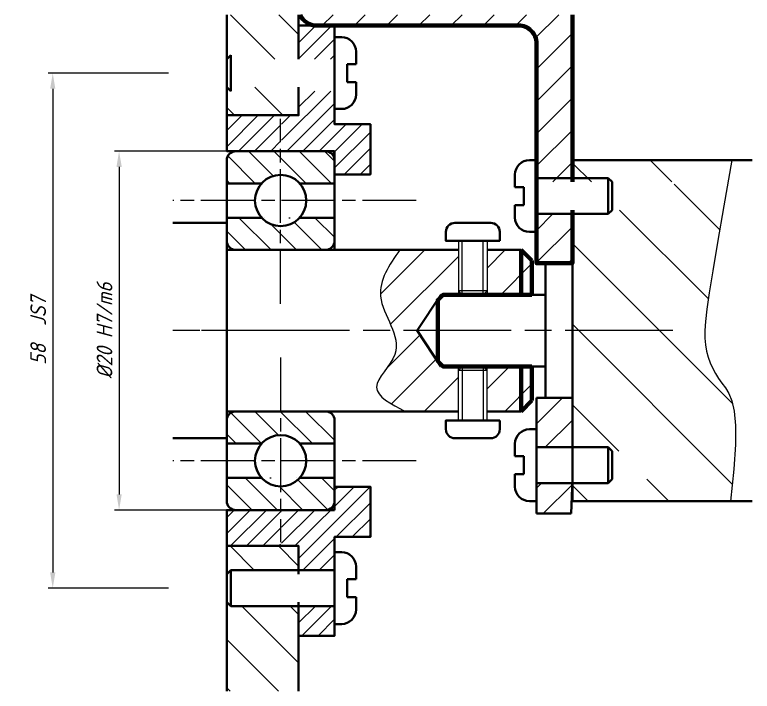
# Model space of a CAD drawing. Header units: millimetres. Extents: x -1657 to 2092, y -1414 to 1302.
# Drawn here: x -1043.2 to -878.9, y -129.1 to 21.7 of the extents above; entities that cross this region are included whole.
import ezdxf

# ---------------------------------------------------------------- set-up
doc = ezdxf.new("R2010")
doc.units = ezdxf.units.MM
doc.linetypes.add('AM_ISO08W050', pattern=[18, 12, -1.5, 3, -1.5])
doc.linetypes.add('AM_ISO08W050x2', pattern=[9, 6, -0.75, 1.5, -0.75])
for name, color, linetype, lineweight in [('AM_0', 7, 'Continuous', 35), ('AM_0N', 7, 'Continuous', 15), ('AM_4', 3, 'Continuous', 15), ('AM_4N', 3, 'Continuous', 15), ('AM_5', 3, 'Continuous', 15), ('AM_7', 4, 'AM_ISO08W050', 15), ('AM_8', 1, 'Continuous', 15), ('основные', 7, 'Continuous', 35), ('оч жирные', 7, 'Continuous', 70), ('тонкие', 2, 'Continuous', 15)]:
    doc.layers.add(name, color=color, linetype=linetype, lineweight=lineweight)
doc.styles.get("Standard").update_dxf_attribs({"font": 'geniso.shx', "oblique": 15})
doc.dimstyles.new('AM_GOST$0', dxfattribs={"dimtxt": 3.5, "dimasz": 3.5, "dimexe": 1, "dimexo": 1, "dimgap": 1.5, "dimtad": 1, "dimtoh": 1, "dimtxsty": 'Standard', "dimcen": 0, "dimclrd": 256, "dimclre": 256, "dimclrt": 2, "dimadec": 0, "dimazin": 2, "dimtp": 0.1, "dimtm": 0.1, "dimtfac": 0.71, "dimtmove": 0, "dimatfit": 3, "dimfxl": 1, "dimtolj": 1, "dimlwd": -1, "dimlwe": -1, "dimarcsym": 1})
pattern_1 = [(45, (-519.0106, 515.6948), (-0.8980256, 0.8980256), [])]
pattern_2 = [(315, (-670.6802, 914.6167), (1.4142136, 1.4142136), [])]

# ---------------------------------------------------------------- blocks, each defined once
blk = doc.blocks.new('GENZOOCBYQ3P5')
at = {"layer": 'AM_8'}
h = blk.add_hatch(dxfattribs=at)
h.set_pattern_fill('ANSI31', color=256, scale=1.2, angle=270, style=0)
h.set_pattern_definition([(315, (-710.963, 2939.867), (2.694077, 2.694077), [])])
h.paths.add_polyline_path([(-18.272, -37.699), (-18.272, -31.072), (-18.272, -28.205), (-25.818, -28.205), (-26.272, -27.772), (-26.272, -37.699)])
h.paths.add_polyline_path([(-18.272, -24.205), (-18.272, -21.505), (-26.272, -21.505), (-26.272, -24.638), (-25.818, -24.205)])
h.paths.add_polyline_path([(-18.272, 26.495), (-18.272, 29.628), (-25.818, 29.628), (-25.818, 29.195), (-26.272, 29.628), (-26.272, 26.495)])
h.paths.add_polyline_path([(-18.272, 32.762), (-18.272, 37.699), (-26.272, 37.699), (-26.272, 32.762), (-25.818, 33.195), (-25.818, 32.762)])
h = blk.add_hatch(dxfattribs=at)
h.set_pattern_fill('ANSI31', color=256, scale=0.8, angle=360)
h.set_pattern_definition([(45, (-710.963, 2939.867), (-1.7960512, 1.7960512), [])])
h.paths.add_polyline_path([(12.235, -10.505), (12.235, -5.005), (8.235, -5.005), (8.235, -10.405), (8.293, -10.505)])
h.paths.add_polyline_path([(12.235, 9.995), (12.235, 15.495), (8.293, 15.495), (8.235, 15.395), (8.235, 9.995)])
edge = h.paths.add_edge_path()
edge.add_line((12.235, 19.062), (12.235, 37.699))
edge.add_line((12.235, 37.699), (-18.106, 37.699))
edge.add_arc((-16.272, 38.495), 2, 203.44772, 270)
edge.add_line((-16.272, 36.495), (6.235, 36.495))
edge.add_arc((6.235, 34.495), 2, 0, 90, ccw=False)
edge.add_line((8.235, 34.495), (8.235, 19.595))
edge.add_line((8.235, 19.595), (8.543, 19.062))
edge.add_line((8.543, 19.062), (12.235, 19.062))
h.paths.add_polyline_path([(12.222, -14.505), (8.293, -14.505), (8.235, -14.605), (8.235, -17.905), (12.113, -17.905)])
h = blk.add_hatch(dxfattribs=at)
h.set_pattern_fill('ANSI31', color=256, scale=0.4, angle=360, style=0)
h.set_pattern_definition(pattern_1)
h.paths.add_polyline_path([(-14.272, 32.762), (-14.272, 36.495), (-18.272, 36.495), (-18.272, 32.762)])
h.paths.add_polyline_path([(-15.272, 22.495, -0.414214), (-14.272, 21.495), (-14.272, 19.895), (-10.272, 19.895), (-10.272, 25.495), (-14.272, 25.495), (-14.272, 26.495), (-14.272, 29.195), (-18.272, 29.195), (-18.272, 26.495), (-20.165, 26.495), (-20.165, 22.495)])
h.paths.add_polyline_path([(-14.272, 33.195), (-14.272, 36.495), (-18.272, 36.495), (-18.272, 33.195)], flags=16)
h.paths.add_polyline_path([(-20.272, 22.495), (-20.272, 26.495), (-26.272, 26.495), (-26.272, 22.495)])
h.paths.add_polyline_path([(-14.272, -24.205), (-14.272, -21.505), (-14.272, -20.505), (-10.272, -20.505), (-10.272, -14.905), (-14.272, -14.905), (-14.272, -16.505, -0.414214), (-15.272, -17.505), (-20.165, -17.505), (-20.165, -21.505), (-18.272, -21.505), (-18.272, -24.205)])
h.paths.add_polyline_path([(-14.272, -31.505), (-14.272, -28.205), (-18.272, -28.205), (-18.272, -31.505)])
h.paths.add_polyline_path([(-20.272, -21.505), (-20.272, -17.505), (-26.272, -17.505), (-26.272, -21.505)])
h = blk.add_hatch(dxfattribs=at)
h.set_pattern_fill('ANSI31', color=256, scale=0.4, angle=360, style=0)
h.set_pattern_definition(pattern_1)
h.paths.add_polyline_path([(-14.272, 35.195), (-14.272, 36.495), (-18.272, 36.495), (-18.272, 33.195), (-14.272, 33.195)])
h = blk.add_hatch(dxfattribs=at)
h.set_pattern_fill('_U', color=256, scale=2, angle=315, style=0, pattern_type=0)
h.set_pattern_definition(pattern_2)
edge = h.paths.add_edge_path()
edge.add_line((-26.272, 21.495), (-26.272, 18.909))
edge.add_line((-26.272, 18.909), (-22.397, 18.909))
edge.add_arc((-20.272, 16.995), 2.86, 402.00772, 497.99228, ccw=False)
edge.add_line((-18.146, 18.909), (-14.272, 18.909))
edge.add_line((-14.272, 18.909), (-14.272, 21.495))
edge.add_arc((-15.272, 21.495), 1, 360, 450)
edge.add_line((-15.272, 22.495), (-25.272, 22.495))
edge.add_arc((-25.272, 21.495), 1, 450, 540)
h = blk.add_hatch(dxfattribs=at)
h.set_pattern_fill('ANSI31', color=256, scale=2, angle=270)
h.set_pattern_definition([(315, (-710.963, 2939.867), (4.490128, 4.490128), [])])
h.paths.add_polyline_path([(23.435, -10.938), (24.34, -12.505), (23.435, -14.072), (12.235, -14.072), (12.235, -16.505), (29.835, -16.505), (30.228, -12.964), (30.406, -10.188), (30.404, -8.065), (30.256, -6.485), (29.996, -5.335), (29.659, -4.503), (29.278, -3.88), (28.887, -3.352), (28.517, -2.827), (28.175, -2.282), (27.868, -1.713), (27.599, -1.114), (27.372, -0.481), (27.192, 0.19), (27.064, 0.904), (26.992, 1.665), (26.983, 2.501), (27.05, 3.528), (27.21, 4.886), (27.48, 6.713), (27.876, 9.148), (28.415, 12.331), (29.113, 16.4), (29.986, 21.495), (12.235, 21.495), (12.235, 19.062), (23.435, 19.062), (24.34, 17.495), (23.435, 15.928), (16.663, 15.928), (16.235, 15.495), (12.235, 15.495), (12.235, -10.505), (16.235, -10.505), (16.663, -10.938)])
h = blk.add_hatch(dxfattribs=at)
h.set_pattern_fill('_U', color=256, scale=2, angle=315, style=0, pattern_type=0)
h.set_pattern_definition(pattern_2)
edge = h.paths.add_edge_path()
edge.add_line((-14.272, 12.495), (-14.272, 15.081))
edge.add_line((-14.272, 15.081), (-18.146, 15.081))
edge.add_arc((-20.272, 16.995), 2.86, 222.00772, 317.99228, ccw=False)
edge.add_line((-22.397, 15.081), (-26.272, 15.081))
edge.add_line((-26.272, 15.081), (-26.272, 12.495))
edge.add_arc((-25.272, 12.495), 1, 540, 630)
edge.add_line((-25.272, 11.495), (-15.272, 11.495))
edge.add_arc((-15.272, 12.495), 1, 270, 360)
h = blk.add_hatch(dxfattribs=at)
h.set_pattern_fill('ANSI31', color=256)
h.set_pattern_definition([(45, (-435.135, -297.869), (-2.245064, 2.245064), [])])
h.paths.add_polyline_path([(7.728, -5.305), (7.728, -1.505), (6.528, -1.505), (2.732, -1.505), (2.732, -1.935), (2.732, -5.755), (2.732, -6.185), (2.732, -6.505), (6.528, -6.505)])
h.paths.add_polyline_path([(7.728, 6.495), (7.728, 10.295), (6.528, 11.495), (2.732, 11.495), (2.732, 11.174), (2.732, 10.745), (2.732, 6.924), (2.732, 6.495), (6.528, 6.495)])
edge = h.paths.add_edge_path()
edge.add_spline(control_points=[(-7.751, 2.496), (-8.227, 3.78), (-10.137, 6.912), (-8.167, 9.8), (-7.01, 11.495)], knot_values=[0, 0, 0, 0, 1.96776, 4.763637, 4.763637, 4.763637, 4.763637], degree=3, periodic=0)
edge.add_line((-7.01, 11.495), (-0.468, 11.495))
edge.add_line((-0.468, 11.495), (-0.468, 11.174))
edge.add_line((-0.468, 11.174), (-0.468, 10.745))
edge.add_line((-0.468, 10.745), (-0.468, 6.924))
edge.add_line((-0.468, 6.924), (-0.468, 6.495))
edge.add_line((-0.468, 6.495), (-2.165, 6.495))
edge.add_line((-2.165, 6.495), (-2.425, 6.495))
edge.add_line((-2.425, 6.495), (-5.045, 2.496))
edge.add_line((-5.045, 2.496), (-7.751, 2.496))
edge = h.paths.add_edge_path()
edge.add_line((-0.468, -6.505), (-0.468, -6.185))
edge.add_line((-0.468, -6.185), (-0.468, -5.755))
edge.add_line((-0.468, -5.755), (-0.468, -1.935))
edge.add_line((-0.468, -1.935), (-0.468, -1.505))
edge.add_line((-0.468, -1.505), (-2.165, -1.505))
edge.add_line((-2.165, -1.505), (-2.425, -1.505))
edge.add_line((-2.425, -1.505), (-5.046, 2.496))
edge.add_line((-5.046, 2.496), (-7.751, 2.496))
edge.add_spline(control_points=[(-7.751, 2.496), (-7.418, 1.598), (-6.964, -0.652), (-11.179, -4.039), (-7.985, -5.683), (-6.388, -6.505)], knot_values=[4.763637, 4.763637, 4.763637, 4.763637, 6.139018, 8.229093, 10.320037, 10.320037, 10.320037, 10.320037], degree=3, periodic=0)
edge.add_line((-6.388, -6.505), (-0.468, -6.505))
h = blk.add_hatch(dxfattribs=at)
h.set_pattern_fill('_U', color=256, scale=2, angle=315, style=0, pattern_type=0)
h.set_pattern_definition(pattern_2)
edge = h.paths.add_edge_path()
edge.add_arc((-15.272, -7.505), 1, 360, 450)
edge.add_line((-15.272, -6.505), (-25.272, -6.505))
edge.add_arc((-25.272, -7.505), 1, 450, 540)
edge.add_line((-26.272, -7.505), (-26.272, -10.091))
edge.add_line((-26.272, -10.091), (-22.397, -10.091))
edge.add_arc((-20.272, -12.005), 2.86, 402.00772, 497.99228, ccw=False)
edge.add_line((-18.146, -10.091), (-14.272, -10.091))
edge.add_line((-14.272, -10.091), (-14.272, -7.505))
h = blk.add_hatch(dxfattribs=at)
h.set_pattern_fill('_U', color=256, scale=2, angle=315, style=0, pattern_type=0)
h.set_pattern_definition(pattern_2)
edge = h.paths.add_edge_path()
edge.add_line((-22.397, -13.919), (-26.272, -13.919))
edge.add_line((-26.272, -13.919), (-26.272, -16.505))
edge.add_arc((-25.272, -16.505), 1, 540, 630)
edge.add_line((-25.272, -17.505), (-15.272, -17.505))
edge.add_arc((-15.272, -16.505), 1, 270, 360)
edge.add_line((-14.272, -16.505), (-14.272, -13.919))
edge.add_line((-14.272, -13.919), (-18.146, -13.919))
edge.add_arc((-20.272, -12.005), 2.86, 222.00772, 317.99228, ccw=False)
at = {"layer": 'AM_0'}
for p, q in [((-26.272, 14.495), (-32.272, 14.495)), ((-26.272, -9.505), (-32.272, -9.505))]:
    blk.add_line(p, q, dxfattribs=at)
at = {"layer": 'AM_0N'}
for p, q in [((-1.868, 12.495), (-0.468, 12.495)), ((-0.468, 12.495), (-0.468, 11.174)), ((-0.468, 12.495), (2.732, 12.495)), ((2.732, 12.495), (4.132, 12.495)), ((2.732, 12.495), (2.732, 11.174)), ((-0.468, 11.174), (-0.468, 10.745)), ((-0.468, 10.745), (-0.468, 6.924)), ((2.732, 11.174), (2.732, 10.745)), ((2.732, 10.745), (2.732, 6.924)), ((-0.468, 6.924), (-0.039, 6.495)), ((2.732, 6.924), (-0.468, 6.924)), ((2.732, 6.924), (2.303, 6.495)), ((2.303, 6.495), (-0.039, 6.495)), ((-0.468, -1.935), (-0.039, -1.505)), ((2.303, -1.505), (-0.039, -1.505)), ((2.732, -1.935), (2.303, -1.505)), ((-0.468, -5.755), (-0.468, -1.935)), ((2.732, -1.935), (-0.468, -1.935)), ((2.732, -5.755), (2.732, -1.935)), ((-0.468, -6.185), (-0.468, -5.755)), ((-0.468, -7.505), (-0.468, -6.185)), ((2.732, -6.185), (2.732, -5.755)), ((2.732, -7.505), (2.732, -6.185)), ((-1.868, -7.505), (-0.468, -7.505)), ((-0.468, -7.505), (2.732, -7.505)), ((2.732, -7.505), (4.132, -7.505))]:
    blk.add_line(p, q, dxfattribs=at)
at = {"layer": 'AM_4'}
for p, q in [((29.986, 21.495), (29.113, 16.4)), ((29.113, 16.4), (28.415, 12.331)), ((28.415, 12.331), (27.876, 9.148)), ((27.876, 9.148), (27.48, 6.713)), ((-0.468, 6.924), (-0.468, 6.495)), ((2.732, 6.924), (2.732, 6.495)), ((27.48, 6.713), (27.21, 4.886)), ((27.21, 4.886), (27.05, 3.528)), ((27.05, 3.528), (26.983, 2.501)), ((26.983, 2.501), (26.992, 1.665)), ((26.992, 1.665), (27.064, 0.904)), ((27.064, 0.904), (27.192, 0.19)), ((27.192, 0.19), (27.372, -0.481)), ((27.372, -0.481), (27.599, -1.114)), ((-0.468, -1.935), (-0.468, -1.505)), ((2.732, -1.935), (2.732, -1.505)), ((27.599, -1.114), (27.868, -1.713)), ((27.868, -1.713), (28.175, -2.282)), ((28.175, -2.282), (28.517, -2.827)), ((28.517, -2.827), (28.887, -3.352)), ((28.887, -3.352), (29.278, -3.88)), ((29.278, -3.88), (29.659, -4.503)), ((29.659, -4.503), (29.996, -5.335)), ((29.996, -5.335), (30.256, -6.485)), ((30.256, -6.485), (30.404, -8.065)), ((30.404, -8.065), (30.406, -10.188)), ((30.406, -10.188), (30.228, -12.964)), ((30.228, -12.964), (29.835, -16.505))]:
    blk.add_line(p, q, dxfattribs=at)
at = {"layer": 'AM_4N'}
for p, q in [((-0.039, 6.495), (-0.039, 12.495)), ((2.303, 6.495), (2.303, 12.495)), ((-0.039, -1.505), (-0.039, -7.505)), ((2.303, -1.505), (2.303, -7.505))]:
    blk.add_line(p, q, dxfattribs=at)
at = {"layer": 'AM_7', "linetype": 'AM_ISO08W050x2'}
for p, q in [((-20.272, 5.495), (-20.272, 26.088)), ((-5.165, 16.995), (-32.272, 16.995)), ((-20.272, 2.495), (-32.272, 2.495)), ((-20.272, -0.505), (-20.272, -21.098)), ((-5.165, -12.005), (-32.272, -12.005)), ((-5.165, -12.005), (-32.272, -12.005))]:
    blk.add_line(p, q, dxfattribs=at)
at = {"layer": 'AM_7'}
blk.add_line((23.416, 2.495), (-32.272, 2.497), dxfattribs=at)
at = {"layer": 'основные'}
for p, q in [((-26.272, 37.699), (-26.272, 26.495)), ((-18.272, 37.699), (-18.272, 32.762)), ((-18.272, 36.495), (-18.272, 37.699)), ((-26.272, 32.762), (-25.818, 33.195)), ((-25.818, 29.195), (-25.818, 33.195)), ((-26.272, 29.628), (-26.272, 32.762)), ((-12.872, 30.195), (-12.872, 32.195)), ((-12.872, 32.195), (-11.872, 32.195)), ((-25.818, 29.195), (-26.272, 29.628)), ((-18.272, 26.495), (-18.272, 29.628)), ((-11.872, 30.195), (-12.872, 30.195)), ((-26.272, 26.495), (-18.272, 26.495)), ((-15.272, 22.495), (-18.272, 22.495)), ((-15.272, 22.495), (-14.272, 22.495)), ((-14.272, 22.495), (-14.272, 21.495)), ((-14.272, 21.495), (-14.272, 11.495)), ((-14.272, 15.081), (-14.272, 21.495)), ((-10.272, 19.895), (-14.272, 19.895)), ((-22.397, 18.909), (-26.272, 18.909)), ((-14.272, 18.909), (-18.146, 18.909)), ((8.235, 19.495), (16.235, 19.495)), ((16.235, 19.495), (16.235, 15.495)), ((16.663, 19.062), (16.235, 19.495)), ((16.663, 15.928), (16.663, 19.062)), ((6.835, 18.495), (5.835, 18.495)), ((6.835, 16.495), (6.835, 18.495)), ((5.835, 16.495), (6.835, 16.495)), ((16.235, 15.495), (16.663, 15.928)), ((-22.397, 15.081), (-26.272, 15.081)), ((-14.272, 15.081), (-18.146, 15.081)), ((16.235, 15.495), (8.235, 15.495)), ((-26.272, -9.505), (-26.272, 14.495)), ((-26.272, 11.495), (-0.468, 11.495)), ((2.732, 11.495), (6.528, 11.495)), ((-5.045, 2.496), (-2.425, 6.495)), ((-2.425, 6.495), (-2.165, 6.495)), ((-26.272, 2.495), (-26.272, -6.505)), ((-5.045, 2.495), (-2.425, -1.505)), ((12.235, 2.495), (12.235, -7.905)), ((-2.165, -1.505), (-2.425, -1.505)), ((12.235, -5.005), (8.235, -5.005)), ((8.235, -5.005), (8.235, -17.905)), ((-26.272, -6.505), (-0.468, -6.505)), ((2.732, -6.505), (6.528, -6.505)), ((-22.397, -10.091), (-26.272, -10.091)), ((-14.272, -10.091), (-18.146, -10.091)), ((8.235, -10.505), (16.235, -10.505)), ((16.235, -10.505), (16.235, -14.505)), ((16.663, -10.938), (16.235, -10.505)), ((16.663, -14.072), (16.663, -10.938)), ((6.835, -11.505), (5.835, -11.505)), ((6.835, -13.505), (6.835, -11.505)), ((-22.397, -13.919), (-26.272, -13.919)), ((-14.272, -13.919), (-18.146, -13.919)), ((5.835, -13.505), (6.835, -13.505)), ((16.235, -14.505), (8.235, -14.505)), ((12.113, -17.905), (12.235, -14.072)), ((16.235, -14.505), (16.663, -14.072)), ((-14.272, -16.505), (-14.272, -17.511)), ((-14.272, -17.511), (-15.37, -17.511)), ((8.235, -17.905), (12.113, -17.905)), ((-26.272, -21.505), (-26.272, -37.699)), ((-18.272, -21.505), (-26.272, -21.505)), ((-18.272, -21.505), (-18.272, -24.638)), ((-18.272, -24.638), (-18.272, -21.505)), ((-25.818, -24.205), (-26.272, -24.638)), ((-26.272, -24.638), (-26.272, -27.772)), ((-14.272, -24.205), (-25.818, -24.205)), ((-25.818, -24.205), (-25.818, -28.205)), ((-11.872, -25.205), (-12.872, -25.205)), ((-12.872, -25.205), (-12.872, -27.205)), ((-26.272, -27.772), (-25.818, -28.205)), ((-18.272, -31.072), (-18.272, -27.772)), ((-18.272, -27.772), (-18.272, -27.938)), ((-12.872, -27.205), (-11.872, -27.205)), ((-25.818, -28.205), (-14.272, -28.205)), ((-18.272, -37.699), (-18.272, -31.072))]:
    blk.add_line(p, q, dxfattribs=at)
for points in [[(-18.272, 32.762), (-18.272, 36.495), (-14.272, 36.495), (-14.272, 26.495), (-14.272, 25.495), (-10.272, 25.495), (-10.272, 19.895), (-14.272, 19.895), (-14.272, 21.495, 0.414214), (-15.272, 22.495), (-26.272, 22.495), (-26.272, 26.495)], [(-11.872, 32.195), (-11.872, 33.595, 0.414214), (-13.472, 35.195), (-14.272, 35.195), (-14.272, 27.195), (-13.472, 27.195, 0.414214), (-11.872, 28.795), (-11.872, 30.195)], [(-26.272, 12.495), (-26.272, 21.495, -0.414214), (-25.272, 22.495), (-15.272, 22.495, -0.414214), (-14.272, 21.495), (-14.272, 12.495, -0.414214), (-15.272, 11.495), (-25.272, 11.495, -0.414214), (-26.272, 12.495, -1.655741)], [(5.835, 18.495), (5.835, 19.895, -0.414214), (7.435, 21.495), (8.235, 21.495), (8.235, 13.495), (7.435, 13.495, -0.414214), (5.835, 15.095), (5.835, 16.495)], [(-26.272, -7.505), (-26.272, -16.505, 0.414214), (-25.272, -17.505), (-15.272, -17.505, 0.414214), (-14.272, -16.505), (-14.272, -7.505, 0.414214), (-15.272, -6.505), (-25.272, -6.505, 0.414214), (-26.272, -7.505, 1.655741)], [(5.835, -11.505), (5.835, -10.105, -0.414214), (7.435, -8.505), (8.235, -8.505), (8.235, -16.505), (7.435, -16.505, -0.414214), (5.835, -14.905), (5.835, -13.505)], [(-18.272, -27.772), (-18.272, -31.505), (-14.272, -31.505), (-14.272, -21.505), (-14.272, -20.505), (-10.272, -20.505), (-10.272, -14.905), (-14.272, -14.905), (-14.272, -16.505, -0.414214), (-15.272, -17.505), (-26.272, -17.505), (-26.272, -21.505)], [(-11.872, -27.205), (-11.872, -28.605, -0.414214), (-13.472, -30.205), (-14.272, -30.205), (-14.272, -22.205), (-13.472, -22.205, -0.414214), (-11.872, -23.805), (-11.872, -25.205)]]:
    blk.add_lwpolyline(points, format="xyb", dxfattribs=at)
for points in [[(-26.272, 22.495), (-26.272, 26.495), (-18.272, 26.495), (-18.272, 29.628)], [(12.235, 19.062), (12.235, 21.495), (32.272, 21.495)], [(32.272, -16.505), (12.235, -16.505), (12.235, 15.928)], [(7.728, 6.495), (9.235, 6.495), (9.235, -1.505), (7.728, -1.505)], [(-26.272, -17.505), (-26.272, -21.505), (-18.272, -21.505), (-18.272, -24.638)], [(-18.272, -31.505), (-18.272, -35.505), (-18.272, -37.699)]]:
    blk.add_lwpolyline(points, dxfattribs=at)
for points in [[(4.132, 12.495), (-1.868, 12.495), (-1.868, 13.495, -0.414214), (-0.868, 14.495), (3.132, 14.495, -0.414214), (4.132, 13.495)], [(4.132, -7.505), (-1.868, -7.505), (-1.868, -8.505, 0.414214), (-0.868, -9.505), (3.132, -9.505, 0.414214), (4.132, -8.505)]]:
    blk.add_lwpolyline(points, format="xyb", close=True, dxfattribs=at)
blk.add_lwpolyline([(12.235, 9.995), (12.235, -5.005), (9.235, -5.005), (9.235, 9.995)], close=True, dxfattribs=at)
for centre in [(-20.272, 16.995), (-20.272, -12.005)]:
    blk.add_circle(centre, 2.86, dxfattribs=at)
blk.add_arc((-15.272, 21.495), 1, 0, 90, dxfattribs=at)
blk.add_arc((-15.272, 21.495), 1, 0, 90, dxfattribs=at)
at = {"layer": 'оч жирные'}
for p, q in [((12.235, 37.699), (12.235, 19.062)), ((7.728, 10.295), (6.528, 11.495)), ((6.528, 11.495), (6.528, 6.495)), ((7.728, 10.295), (7.728, 6.495)), ((6.528, -1.505), (6.528, -6.505)), ((7.728, -5.305), (7.728, -1.505)), ((7.728, -5.305), (6.528, -6.505))]:
    blk.add_line(p, q, dxfattribs=at)
blk.add_lwpolyline([(12.235, 15.928), (12.235, 9.995), (8.235, 9.995), (8.235, 34.495, 0.414214), (6.235, 36.495), (-16.272, 36.495, -0.298837), (-18.106, 37.699)], format="xyb", dxfattribs=at)
for points in [[(-2.765, 0.727), (-2.765, 5.895), (-2.165, 6.495), (7.728, 6.495)], [(7.728, -1.505), (-2.165, -1.505), (-2.765, -0.905), (-2.765, 0.727)]]:
    blk.add_lwpolyline(points, dxfattribs=at)
at = {"layer": 'тонкие'}
blk.add_open_spline([(-7.01, 11.495), (-8.167, 9.8), (-10.706, 6.078), (-5.471, 0.547), (-11.179, -4.039), (-7.985, -5.683), (-6.388, -6.505)], degree=3, knots=[0, 0, 0, 0, 2.795877, 6.139018, 8.229093, 10.320037, 10.320037, 10.320037, 10.320037], dxfattribs=at)
blk = doc.blocks.new('*D48')
at = {"layer": 'AM_5', "linetype": 'ByBlock', "transparency": 16777216}
for p, q in [((-984.95, -8.75), (-1020.95, -8.75)), ((-1019.95, -12.25), (-1019.95, -85.25)), ((-984.95, -88.75), (-1020.95, -88.75))]:
    blk.add_line(p, q, dxfattribs=at)
at = {"layer": 'AM_5', "transparency": 16777216}
for points in [[(-1020.53, -12.25), (-1019.36, -12.25), (-1019.95, -8.75)], [(-1020.53, -85.25), (-1019.36, -85.25), (-1019.95, -88.75)]]:
    blk.add_solid(points, dxfattribs=at)
at = {"layer": 'Defpoints', "color": 0, "transparency": 16777216}
for p in [(-983.95, -8.75), (-1019.95, -88.75), (-983.95, -88.75)]:
    blk.add_point(p, dxfattribs=at)
at = {"layer": 'AM_5', "color": 2, "transparency": 16777216, "insert": (-1023.2, -48.75), "char_height": 3.5, "attachment_point": 5, "rotation": 90}
blk.add_mtext('\\A1;%%C20{}{\\C2; H7/m6}', dxfattribs=at)
blk = doc.blocks.new('*D49')
at = {"layer": 'AM_5', "linetype": 'ByBlock', "transparency": 16777216}
for p, q in [((-1008.95, 8.65), (-1035.73, 8.65)), ((-1034.73, 5.15), (-1034.73, -102.65)), ((-1008.95, -106.15), (-1035.73, -106.15))]:
    blk.add_line(p, q, dxfattribs=at)
at = {"layer": 'AM_5', "transparency": 16777216}
for points in [[(-1035.32, 5.15), (-1034.15, 5.15), (-1034.73, 8.65)], [(-1035.32, -102.65), (-1034.15, -102.65), (-1034.73, -106.15)]]:
    blk.add_solid(points, dxfattribs=at)
at = {"layer": 'Defpoints', "color": 0, "transparency": 16777216}
for p in [(-1007.95, 8.65), (-1034.73, -106.15), (-1007.95, -106.15)]:
    blk.add_point(p, dxfattribs=at)
at = {"layer": 'AM_5', "color": 2, "transparency": 16777216, "insert": (-1037.98, -48.75), "char_height": 3.5, "attachment_point": 5, "rotation": 90}
blk.add_mtext('\\A1;58 {}{\\C2; JS7}', dxfattribs=at)

msp = doc.modelspace()

# ---------------------------------------------------------------- block references
at = {"layer": 'AM_0', "xscale": 2, "yscale": 2, "zscale": 2}
msp.add_blockref('GENZOOCBYQ3P5', (-943.404, -53.736), dxfattribs=at)

# ---------------------------------------------------------------- dimensions: what is measured, and where the dimension line sits
at = {"layer": 'AM_5'}
for base, p1, p2, text, picture, middle in [((-1034.732, -106.147), (-1007.947, 8.653), (-1007.947, -106.147), '58 {}{\\C2; JS7}', '*D49', (-1037.982, -48.747)), ((-1019.947, -88.747), (-983.947, -8.747), (-983.947, -88.747), '%%C20{}{\\C2; H7/m6}', '*D48', (-1023.198, -48.747))]:
    dim = msp.add_linear_dim(base=base, p1=p1, p2=p2, angle=90, text=text, dimstyle='AM_GOST$0', override={"dimlfac": 0.5, "dimtp": 0.1, "dimtm": 0.1, "dimtdec": 3, "dimtzin": 8}, dxfattribs=at)
    dim.commit()
    dim.dimension.update_dxf_attribs({"geometry": picture, "text_midpoint": middle})

doc.saveas('drawing.dxf')
